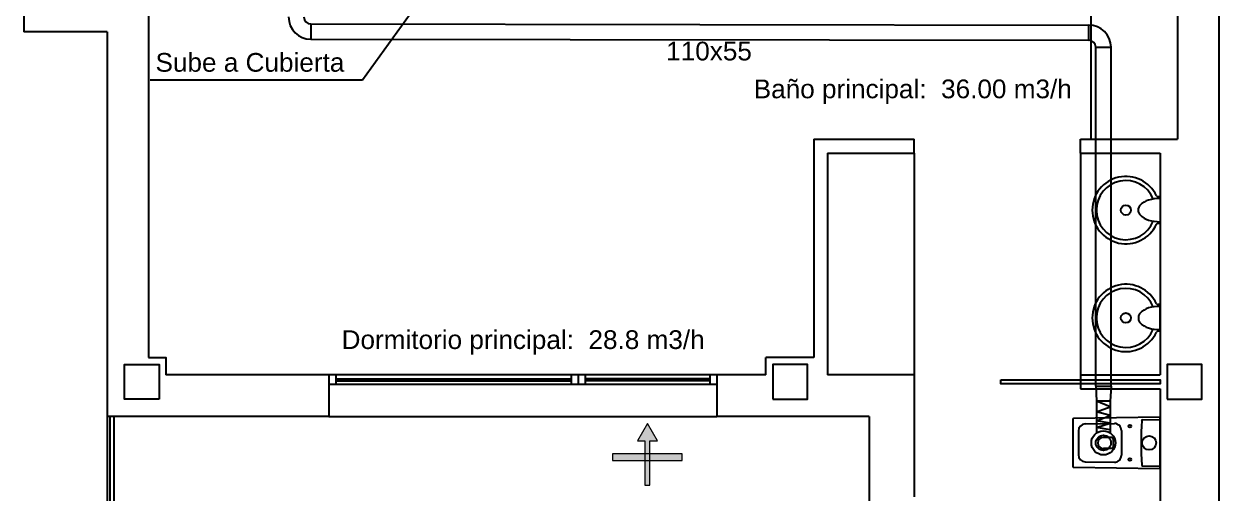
# Model space of a CAD drawing. Header units: millimetres. Extents: x 441156 to 441876, y 4514765 to 4515211.
# Drawn here: x 441306.71 to 441315.33, y 4515036.3 to 4515039.68 of the extents above; entities that cross this region are included whole.
import ezdxf
from ezdxf.enums import TextEntityAlignment as Align

# ---------------------------------------------------------------- set-up
doc = ezdxf.new("R2010")
doc.units = ezdxf.units.MM
for name, color, linetype in [('01_mono PRIMERA', 2, 'Continuous'), ('01_textos', 7, 'Continuous'), ('Instalaciones_ventilación_texto', 7, 'Continuous')]:
    doc.layers.add(name, color=color, linetype=linetype)
doc.layers.add('Instalaciones_ventilación_extracción', color=86, linetype='Continuous', lineweight=25)
doc.styles.add('NIEVES2', font='sanss___.ttf')

# ---------------------------------------------------------------- blocks, each defined once
blk = doc.blocks.new('A$C07944EAF')
at = {"layer": '01_mono PRIMERA', "color": 254}
for p, q in [((1.4073, 8.3425), (1.4073, 7.405)), ((10.0323, 3), (10.0323, 8.33)), ((9.7323, 7.955), (9.7323, 6.63)), ((2.3073, 7.605), (2.3073, 5.055)), ((9.1073, 7.605, 0), (9.1073, 6.63)), ((2.0073, 7.405), (1.4073, 7.405)), ((2.0073, 7.405), (2.0073, 4.63)), ((7.1073, 6.63, 0), (7.8323, 6.63)), ((7.1073, 6.63), (7.1073, 5.055)), ((7.8323, 6.53, 0), (7.8323, 6.63)), ((9.0323, 6.63), (9.7323, 6.63, 0)), ((9.0323, 6.53), (9.0323, 6.63)), ((7.2073, 6.53), (7.2073, 4.93)), ((7.2073, 6.53, 0), (7.8323, 6.53)), ((7.8323, 6.53), (7.8323, 4.93)), ((9.0323, 6.53), (9.6073, 6.53, 0)), ((9.0323, 6.53), (9.0323, 4.93)), ((9.6073, 6.53), (9.6073, 4.93)), ((9.6049, 6.2155), (9.5904, 6.2148)), ((9.6073, 6.2128), (9.6073, 6.0248)), ((9.4505, 6.1037), (9.4504, 6.134)), ((9.6049, 6.0222), (9.5904, 6.0229)), ((9.6049, 5.4379), (9.5904, 5.4372)), ((9.6073, 5.2472), (9.6073, 5.4352)), ((9.4505, 5.3564), (9.4504, 5.3261)), ((9.6049, 5.2445), (9.5904, 5.2453)), ((7.1073, 5.055), (6.7621, 5.055)), ((6.7621, 4.93, 0), (6.7621, 5.055, 0)), ((6.8371, 5.055), (6.8371, 5.055)), ((3.6073, 4.93, 0), (2.4323, 4.93, 0)), ((3.6073, 4.93, 0), (3.6073, 4.63, 0)), ((6.4073, 4.93, 0), (3.6073, 4.93, 0)), ((3.6573, 4.93, 0), (3.6573, 4.86, 0)), ((5.3573, 4.93, 0), (5.3573, 4.86, 0)), ((5.4073, 4.93, 0), (5.4073, 4.86, 0)), ((5.4573, 4.93, 0), (5.4573, 4.86, 0)), ((6.3569, 4.93, 0), (6.3569, 4.86, 0)), ((6.7621, 4.93, 0), (6.4073, 4.93, 0)), ((6.4073, 4.93, 0), (6.4073, 4.63, 0)), ((7.8323, 4.93, 0), (7.2073, 4.93, 0)), ((7.8323, 4.93), (7.8323, 4.05)), ((9.0323, 4.93), (9.6073, 4.93)), ((9.0323, 4.93), (9.0323, 4.894)), ((6.4073, 4.86, 0), (3.6073, 4.86, 0)), ((3.6573, 4.902, 0), (5.3573, 4.902, 0)), ((3.6573, 4.888, 0), (5.3573, 4.888, 0)), ((6.3569, 4.902, 0), (5.4573, 4.902, 0)), ((6.3569, 4.888, 0), (5.4573, 4.888, 0)), ((9.0323, 4.894), (9.0323, 4.8661)), ((9.0323, 4.8661), (9.0323, 4.83)), ((9.0323, 4.83), (9.6073, 4.83)), ((9.6073, 4.83), (9.6073, 3.3)), ((3.6073, 4.63, 0), (2.0073, 4.63, 0)), ((2.0073, 4.63), (2.0073, 3)), ((2.0273, 4.63), (2.0273, 3.02)), ((2.0573, 4.63), (2.0573, 3.05)), ((3.6073, 4.63, 0), (6.4073, 4.63, 0)), ((7.5073, 4.63, 0), (6.4073, 4.63, 0)), ((7.5073, 4.63), (7.5073, 3)), ((9.0665, 4.5764), (9.2765, 4.5796)), ((9.4804, 4.6061), (9.6074, 4.6081)), ((9.0173, 4.5264), (9.0173, 4.3537)), ((9.3273, 4.5296), (9.3273, 4.3505)), ((9.2573, 4.48), (9.1973, 4.48)), ((9.2573, 4.4), (9.1973, 4.4)), ((9.2673, 4.47), (9.2673, 4.41)), ((9.0665, 4.3037), (9.2765, 4.3005)), ((9.4804, 4.274), (9.6074, 4.272))]:
    blk.add_line(p, q, dxfattribs=at)
for points in [[(2.3823, 4.755), (2.1323, 4.755), (2.1323, 5.005), (2.3823, 5.005), (2.3823, 4.755)], [(6.8121, 4.755), (7.0621, 4.755), (7.0621, 5.005), (6.8121, 5.005), (6.8121, 4.755)], [(9.6573, 4.755), (9.9073, 4.755), (9.9073, 5.005), (9.6573, 5.005), (9.6573, 4.755)], [(8.4573, 4.894), (9.6073, 4.894), (9.6073, 4.8661), (8.4573, 4.8661)]]:
    blk.add_lwpolyline(points, close=True, dxfattribs=at)
blk.add_lwpolyline([(2.3073, 5.055), (2.4323, 5.055), (2.4323, 4.93)], dxfattribs=at)
at = {"layer": '01_mono PRIMERA', "color": 254, "flags": 128}
blk.add_lwpolyline([(9.6073, 4.621, 0.414214), (9.6033, 4.625), (9.6023, 4.625), (8.9816, 4.615, 0.436396), (8.9773, 4.611), (8.9773, 4.269, 0.436396), (8.9816, 4.265), (9.6023, 4.255), (9.6033, 4.255, 0.414214), (9.6073, 4.259)], format="xyb", close=True, dxfattribs=at)
at = {"layer": '01_mono PRIMERA', "color": 254}
for centre, radius in [((9.3598, 6.1188), 0.036), ((9.3598, 5.3412), 0.036), ((9.3873, 4.56), 0.01), ((9.5273, 4.44), 0.051), ((9.3873, 4.3202), 0.01)]:
    blk.add_circle(centre, radius, dxfattribs=at)
for centre, radius, start, end in [((9.3598, 6.1188), 0.243, 24.87491, 335.12509), ((9.3598, 6.1188), 0.2133, 22.06562, 338.05639), ((9.5913, 6.2276), 0.0128, 210.52909, 266.21401), ((9.6046, 6.2128), 0.0027, 360, 83.31595), ((9.4979, 6.1191), 0.0498, 135.69557, 162.59035), ((9.5649, 6.0536), 0.1435, 106.81645, 135.69557), ((9.6043, 5.9234), 0.2795, 89.38301, 106.81645), ((9.4979, 6.1191), 0.0498, 197.95324, 224.30443), ((9.5649, 6.1845), 0.1435, 224.30443, 253.18355), ((9.6043, 6.3147), 0.2795, 253.18355, 270.61699), ((9.5913, 6.0101), 0.0128, 93.78599, 149.47091), ((9.6046, 6.0248), 0.0027, 276.68405, 360), ((9.3598, 5.3412), 0.243, 24.87491, 335.12509), ((9.3598, 5.3412), 0.2133, 21.94361, 337.93438), ((9.5913, 5.45), 0.0128, 210.52909, 266.21401), ((9.6046, 5.4352), 0.0027, 0, 83.31595), ((9.4979, 5.341), 0.0498, 135.69557, 162.04676), ((9.5649, 5.2756), 0.1435, 106.81645, 135.69557), ((9.6043, 5.1454), 0.2795, 89.38301, 106.81645), ((9.4979, 5.341), 0.0498, 197.40965, 224.30443), ((9.5649, 5.4065), 0.1435, 224.30443, 253.18355), ((9.6043, 5.5366), 0.2795, 253.18355, 270.61699), ((9.5913, 5.2325), 0.0128, 93.78599, 149.47091), ((9.6046, 5.2472), 0.0027, 276.68405, 0), ((9.0673, 4.5264), 0.05, 90.92405, 180), ((9.2773, 4.5296), 0.05, 0, 90.92405), ((12.4515, 4.44), 2.9822, 176.93593, 183.06407), ((9.4805, 4.5991), 0.007, 90.92405, 176.93593), ((9.1973, 4.44), 0.04, 90, 270), ((9.2573, 4.47), 0.01, 0, 90), ((9.2573, 4.41), 0.01, 270, 0), ((9.0673, 4.3537), 0.05, 180, 269.07595), ((9.2773, 4.3505), 0.05, 269.07595, 0), ((9.4805, 4.281), 0.007, 183.06407, 269.07595)]:
    blk.add_arc(centre, radius, start, end, dxfattribs=at)

msp = doc.modelspace()

# ---------------------------------------------------------------- hatches: boundary and pattern name
at = {"layer": 'Instalaciones_ventilación_texto', "lineweight": 0}
for points in [[(441311.22489333, 4515036.35762956), (441311.22495665, 4515036.67574858), (441311.27877377, 4515036.67573787), (441311.2070426, 4515036.80132544), (441311.13526144, 4515036.67576643), (441311.18907856, 4515036.67575572), (441311.18901525, 4515036.3576367)], [(441311.45813587, 4515036.53338576), (441311.45814587, 4515036.58361508), (441310.95585269, 4515036.58371505), (441310.95584269, 4515036.53348573)]]:
    msp.add_hatch(color=10, dxfattribs=at).paths.add_polyline_path(points)

# ---------------------------------------------------------------- linework, layer by layer
at = {"layer": '01_textos'}
for p, q in [((441309.64492098, 4515039.96065661, -0.00000053), (441309.14972907, 4515039.27745301, -0.00000053)), ((441309.14972907, 4515039.27745301, -0.00000053), (441307.61877027, 4515039.27745301, -0.00000053))]:
    msp.add_line(p, q, dxfattribs=at)
at = {"layer": 'Instalaciones_ventilación_extracción'}
for p, q in [((441308.77712311, 4515039.68282235, -0.00000077), (441314.39214096, 4515039.67457371, -0.00000029)), ((441308.77712311, 4515039.68282235, -0.00000053), (441308.77712311, 4515039.57282235, -0.00000053)), ((441314.39214096, 4515039.56457371, -0.00000053), (441314.39214096, 4515039.67457371, -0.00000053)), ((441308.77712311, 4515039.57282235, -0.00000077), (441314.39214558, 4515039.56457371, -0.00000029)), ((441314.44214096, 4515037.07130414, -0.00000053), (441314.44214096, 4515039.51457371, -0.00000053)), ((441314.44214096, 4515039.51457371, -0.00000053), (441314.55214096, 4515039.51457371, -0.00000053)), ((441314.55214096, 4515037.07130414, -0.00000053), (441314.55214096, 4515039.51457371, -0.00000053)), ((441314.44214096, 4515037.07130414, -0.00000053), (441314.44714096, 4515036.96329052, -0.00000053)), ((441314.44214096, 4515037.07130414, -0.00000053), (441314.55214096, 4515037.07130414, -0.00000053)), ((441314.55214096, 4515037.07130414, -0.00000053), (441314.54714096, 4515036.96329052, -0.00000053)), ((441314.54714096, 4515036.96329052, -0.00000053), (441314.44714096, 4515036.96329052, -0.00000053)), ((441314.44714096, 4515036.96329052, -0.00000053), (441314.44714096, 4515036.73229984, -0.00000053)), ((441314.54714096, 4515036.92225611, -0.00000053), (441314.44714096, 4515036.96329052, -0.00000053)), ((441314.44714096, 4515036.88532048, -0.00000053), (441314.54714096, 4515036.92225611, -0.00000053)), ((441314.54714096, 4515036.96329052, -0.00000053), (441314.54714096, 4515036.73229984, -0.00000053)), ((441314.54714096, 4515036.85967239, -0.00000053), (441314.44714096, 4515036.88532048, -0.00000053)), ((441314.44714096, 4515036.82068525, -0.00000053), (441314.54714096, 4515036.85967239, -0.00000053)), ((441314.54714096, 4515036.80426895, -0.00000053), (441314.44714096, 4515036.82068525, -0.00000053)), ((441314.44714096, 4515036.77144057, -0.00000053), (441314.54714096, 4515036.80426895, -0.00000053)), ((441314.54714096, 4515036.75502426, -0.00000053), (441314.44714096, 4515036.77144057, -0.00000053))]:
    msp.add_line(p, q, dxfattribs=at)
for radius in [0.08679792, 0.05461261]:
    msp.add_circle((441314.49714096, 4515036.66135002, -0.00000053), radius, dxfattribs=at)
for centre, radius, start, end in [((441308.77712311, 4515039.73282235, -0.00000053), 0.16, 180, 270), ((441308.77712311, 4515039.73282235, -0.00000053), 0.05, 180, 270), ((441314.39214096, 4515039.51457371, -0.00000053), 0.16, 0, 90), ((441314.39214096, 4515039.51457371, -0.00000053), 0.05, 0, 90)]:
    msp.add_arc(centre, radius, start, end, dxfattribs=at)
at = {"layer": 'Instalaciones_ventilación_texto', "color": 10, "lineweight": 0}
for points in [[(441311.22489333, 4515036.35762956), (441311.22495665, 4515036.67574858), (441311.27877377, 4515036.67573787), (441311.2070426, 4515036.80132544), (441311.13526144, 4515036.67576643), (441311.18907856, 4515036.67575572), (441311.18901525, 4515036.3576367)], [(441311.45813587, 4515036.53338576), (441311.45814587, 4515036.58361508), (441310.95585269, 4515036.58371505), (441310.95584269, 4515036.53348573)]]:
    msp.add_lwpolyline(points, close=True, dxfattribs=at)

# ---------------------------------------------------------------- block references
at = {"layer": '01_mono PRIMERA'}
msp.add_blockref('A$C07944EAF', (441305.29985609, 4515032.22131485, -0.00000053), dxfattribs=at)

# ---------------------------------------------------------------- texts
at = {"layer": '01_textos', "style": 'NIEVES2'}
for s, p in [('110x55', (441311.34196884, 4515039.41946707, -0.00000077)), ('Sube a Cubierta', (441307.65682323, 4515039.33800847, -0.00000053))]:
    msp.add_text(s, height=0.135, rotation=359.999999917, dxfattribs=at).set_placement(p)
for s, p in [('Baño principal:  36.00 m3/h', (441313.12152632, 4515039.14674587, 0.00004176)), ('Dormitorio principal:  28.8 m3/h', (441310.30979798, 4515037.3385181, 0.00000087))]:
    msp.add_text(s, height=0.135, rotation=0.000000083, dxfattribs=at).set_placement(p, align=Align.CENTER)

doc.saveas('drawing.dxf')
